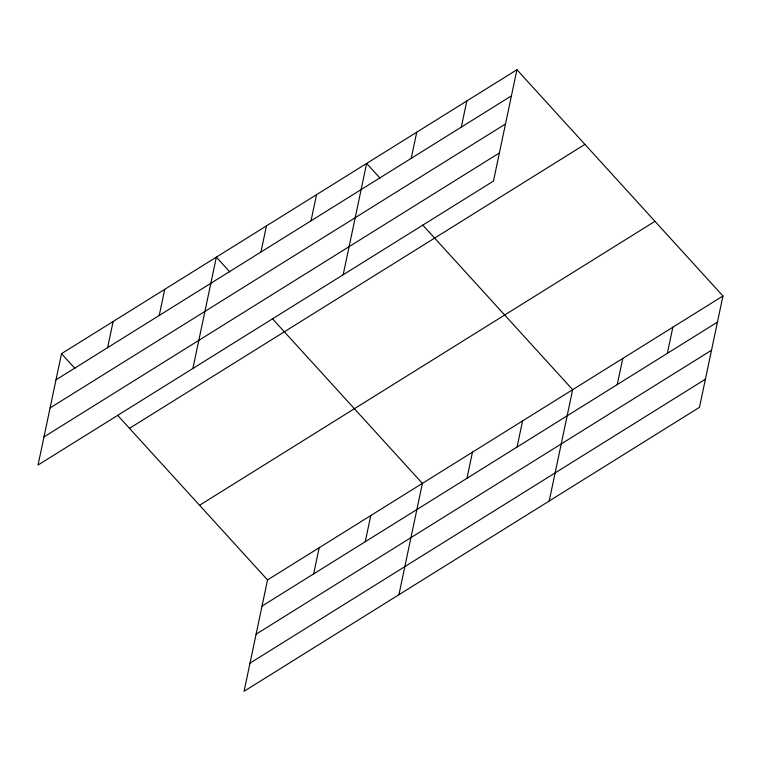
<?xml version="1.0" encoding="UTF-8"?>
<svg xmlns="http://www.w3.org/2000/svg" width="761" height="761" viewBox="0 0 761 761"><rect width="100%" height="100%" fill="white"/><g stroke="black" fill="none" stroke-linecap="round" stroke-linejoin="round"><path stroke-width="1.14" d="M516.928 69.727L61.517 353.684L38.05 465.019L493.461 181.07L516.928 69.727L722.95 295.981L699.483 407.316L244.072 691.273L267.539 579.93L722.95 295.981M107.615 347.644L113.123 321.503M159.23 315.463L164.737 289.323M192.894 368.476L216.352 257.132L229.793 271.896M260.937 252.053L266.445 225.903M311.03 220.814L316.547 194.664M343.173 274.778L366.64 163.434L380.081 178.188M313.637 573.899L319.154 547.749M411.225 158.345L416.733 132.195M365.251 541.718L370.769 515.568M461.318 127.106L466.835 100.966M398.916 594.731L422.374 483.387L272.486 318.773M466.959 478.298L472.476 452.148M517.061 447.068L522.569 420.919M549.204 501.023L572.662 389.68L422.774 225.075M617.247 384.59L622.755 358.45M667.34 353.361L672.857 327.211M56 379.825L511.421 95.876M50.083 407.944L505.494 123.986M43.976 436.909L499.387 152.951M129.503 428.338L584.914 144.39M199.553 505.266L654.964 221.318M262.031 606.079L717.442 322.122M256.105 634.189L711.516 350.241M249.998 663.154L705.409 379.206M61.517 353.684L74.949 368.438M117.641 415.316L267.539 579.93"/></g></svg>
